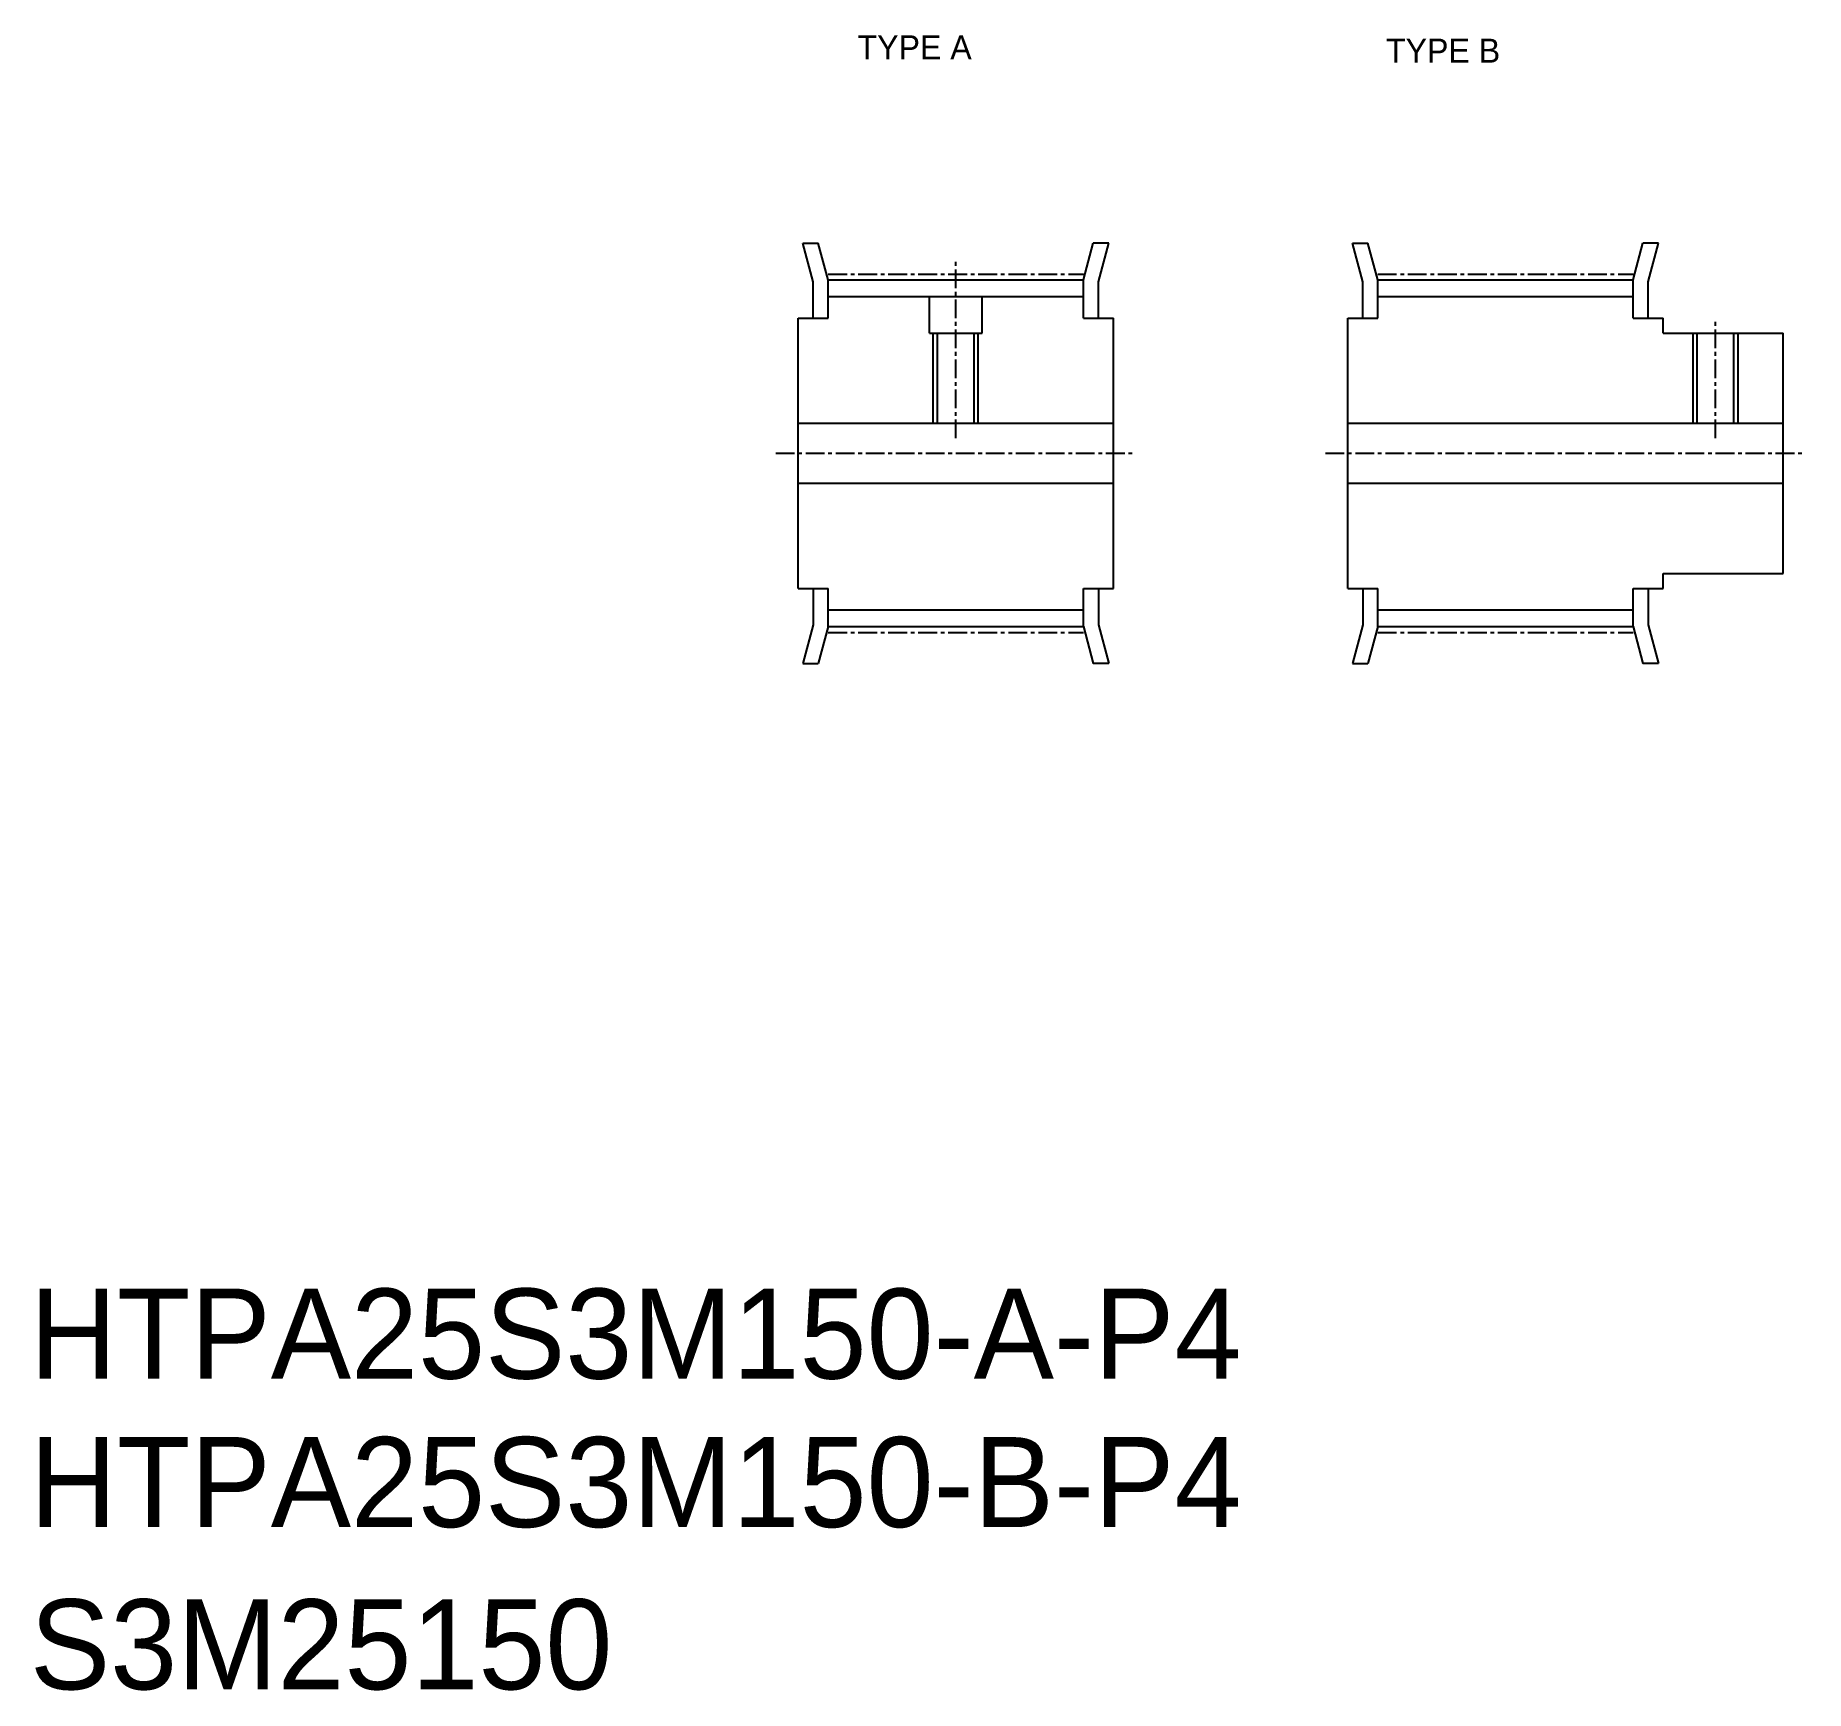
# Model space of a CAD drawing. Extents: x -286 to -168, y -61 to 49.
import ezdxf

# ---------------------------------------------------------------- set-up
doc = ezdxf.new("R2010")
doc.units = 0
doc.linetypes.add('CENTER', pattern=[2, 1.25, -0.25, 0.25, -0.25])
doc.linetypes.add('DASHED', pattern=[19.05, 12.7, -6.35])
doc.layers.get('0').update_dxf_attribs({"linetype": 'CONTINUOUS'})
doc.layers.add('CENTER', color=1, linetype='CENTER')

msp = doc.modelspace()

# ---------------------------------------------------------------- linework, layer by layer
for p, q in [((-233.8, 32.98), (-234.49, 35.55)), ((-234.49, 35.55), (-233.46, 35.55)), ((-232.8, 33.11), (-233.46, 35.55)), ((-215.8, 33.11), (-215.15, 35.55)), ((-214.11, 35.55), (-215.15, 35.55)), ((-214.8, 32.98), (-214.11, 35.55)), ((-197.18, 32.98), (-197.87, 35.55)), ((-197.87, 35.55), (-196.84, 35.55)), ((-196.18, 33.11), (-196.84, 35.55)), ((-179.18, 33.11), (-178.53, 35.55)), ((-177.49, 35.55), (-178.53, 35.55)), ((-178.18, 32.98), (-177.49, 35.55)), ((-232.8, 33.11), (-215.8, 33.11)), ((-232.8, 30.55), (-232.8, 33.11)), ((-215.8, 30.55), (-215.8, 33.11)), ((-196.18, 33.11), (-179.18, 33.11)), ((-196.18, 30.55), (-196.18, 33.11)), ((-179.18, 30.55), (-179.18, 33.11)), ((-233.8, 30.55), (-233.8, 32.98)), ((-232.8, 32), (-215.8, 32)), ((-214.8, 30.55), (-214.8, 32.98)), ((-197.18, 30.55), (-197.18, 32.98)), ((-196.18, 32), (-179.18, 32)), ((-178.18, 30.55), (-178.18, 32.98)), ((-234.8, 12.55), (-234.8, 30.55)), ((-234.8, 30.55), (-232.8, 30.55)), ((-215.8, 30.55), (-213.8, 30.55)), ((-213.8, 12.55), (-213.8, 30.55)), ((-198.18, 12.55), (-198.18, 30.55)), ((-198.18, 30.55), (-196.18, 30.55)), ((-179.18, 30.55), (-177.18, 30.55)), ((-177.18, 29.55), (-177.18, 30.55)), ((-177.18, 29.55), (-169.18, 29.55)), ((-169.18, 13.55), (-169.18, 29.55)), ((-234.8, 23.55), (-213.8, 23.55)), ((-198.18, 23.55), (-169.18, 23.55)), ((-213.8, 21.55), (-213.8, 21.55)), ((-234.8, 19.55), (-213.8, 19.55)), ((-198.18, 19.55), (-169.18, 19.55)), ((-213.8, 17.05), (-213.8, 17.05)), ((-177.18, 13.55), (-169.18, 13.55)), ((-177.18, 12.55), (-177.18, 13.55)), ((-234.8, 12.55), (-232.8, 12.55)), ((-233.8, 12.55), (-233.8, 10.13)), ((-232.8, 10), (-232.8, 12.55)), ((-215.8, 12.55), (-213.8, 12.55)), ((-215.8, 10), (-215.8, 12.55)), ((-214.8, 12.55), (-214.8, 10.13)), ((-198.18, 12.55), (-196.18, 12.55)), ((-197.18, 12.55), (-197.18, 10.13)), ((-196.18, 10), (-196.18, 12.55)), ((-179.18, 12.55), (-177.18, 12.55)), ((-179.18, 10), (-179.18, 12.55)), ((-178.18, 12.55), (-178.18, 10.13)), ((-232.8, 11.11), (-215.8, 11.11)), ((-196.18, 11.11), (-179.18, 11.11)), ((-233.8, 10.13), (-234.49, 7.55)), ((-232.8, 10), (-233.46, 7.55)), ((-232.8, 10), (-215.8, 10)), ((-215.8, 10), (-215.15, 7.55)), ((-214.8, 10.13), (-214.11, 7.55)), ((-197.18, 10.13), (-197.87, 7.55)), ((-196.18, 10), (-196.84, 7.55)), ((-196.18, 10), (-179.18, 10)), ((-179.18, 10), (-178.53, 7.55)), ((-178.18, 10.13), (-177.49, 7.55)), ((-234.49, 7.55), (-233.46, 7.55)), ((-214.11, 7.55), (-215.15, 7.55)), ((-197.87, 7.55), (-196.84, 7.55)), ((-177.49, 7.55), (-178.53, 7.55))]:
    msp.add_line(p, q)
at = {"color": 3, "linetype": 'DASHED'}
for p, q in [((-226.05, 29.55), (-226.05, 32)), ((-222.55, 29.55), (-222.55, 32)), ((-226.05, 29.55), (-222.55, 29.55)), ((-225.8, 23.55), (-225.8, 29.55)), ((-225.53, 23.55), (-225.53, 29.55)), ((-223.08, 23.55), (-223.08, 29.55)), ((-222.8, 23.55), (-222.8, 29.55)), ((-175.18, 23.55), (-175.18, 29.55)), ((-174.91, 23.55), (-174.91, 29.55)), ((-172.46, 23.55), (-172.46, 29.55)), ((-172.18, 23.55), (-172.18, 29.55))]:
    msp.add_line(p, q, dxfattribs=at)
at = {"layer": 'CENTER', "color": 1, "linetype": 'CENTER'}
for p, q in [((-224.3, 22.55), (-224.3, 34.49)), ((-232.8, 33.49), (-215.8, 33.49)), ((-196.18, 33.49), (-179.18, 33.49)), ((-173.68, 22.55), (-173.68, 30.55)), ((-236.3, 21.55), (-212.3, 21.55)), ((-199.68, 21.55), (-167.68, 21.55)), ((-232.8, 9.62), (-215.8, 9.62)), ((-196.18, 9.62), (-179.18, 9.62))]:
    msp.add_line(p, q, dxfattribs=at)

# ---------------------------------------------------------------- texts
for s, p in [('TYPE A', (-230.85, 47.8)), ('TYPE B', (-195.64, 47.58))]:
    msp.add_text(s, height=1.6).set_placement(p)
at = {"color": 7, "linetype": 'CONTINUOUS'}
for s, p in [('HTPA25S3M150-A-P4', (-285.99, -40.11)), ('HTPA25S3M150-B-P4', (-285.99, -50)), ('S3M25150', (-285.99, -60.81))]:
    msp.add_text(s, height=6, dxfattribs=at).set_placement(p)

doc.saveas('drawing.dxf')
